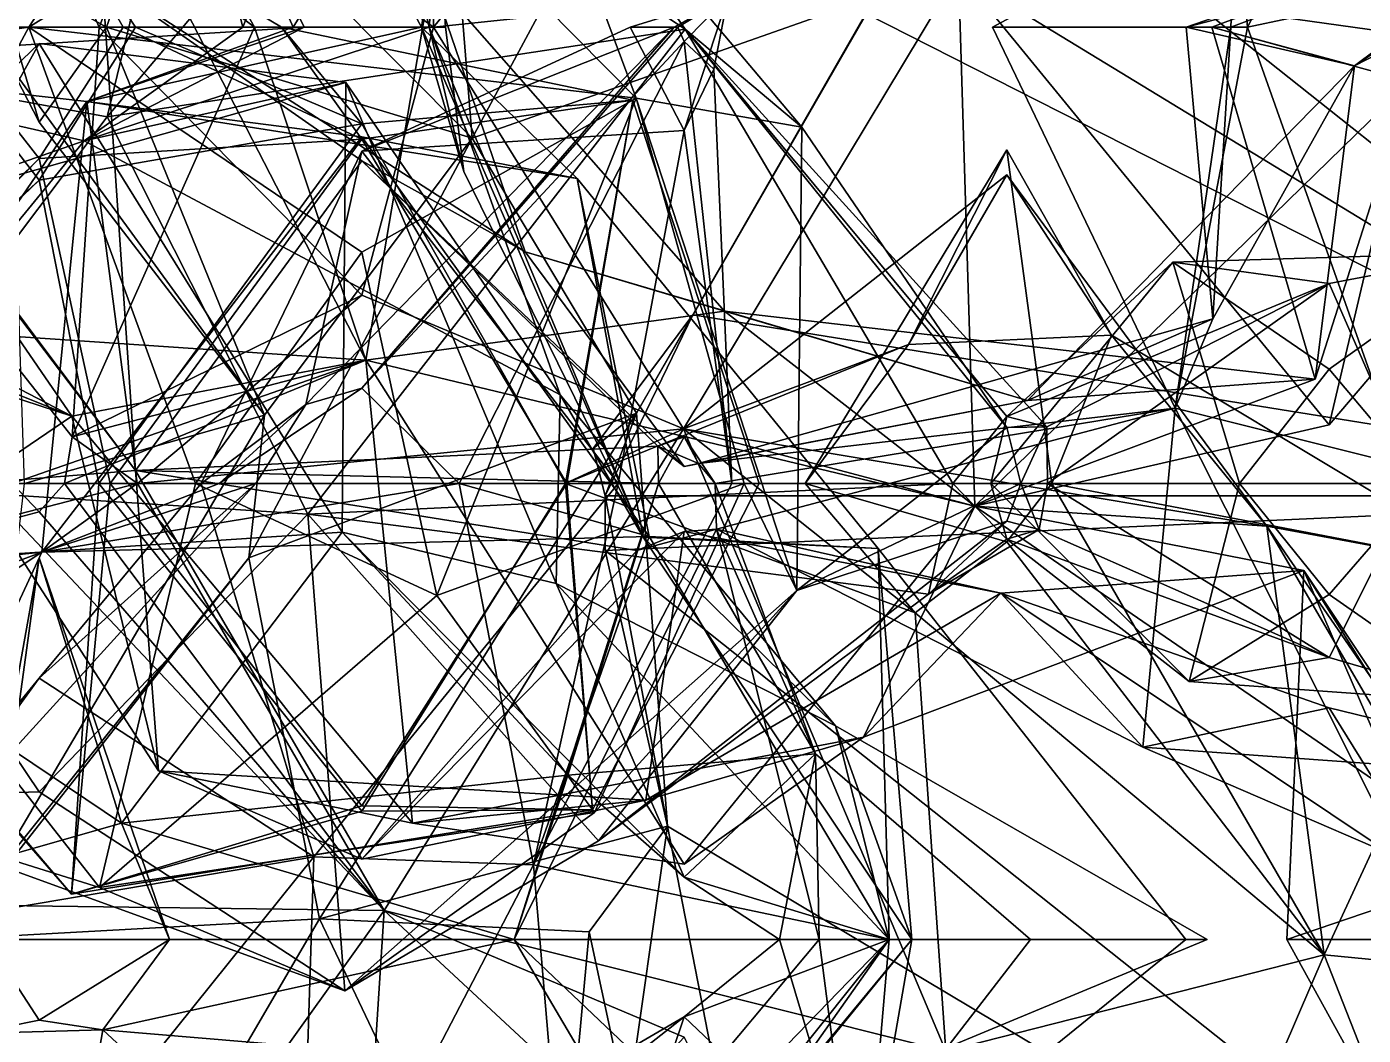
# Model space of a CAD drawing. Extents: x 290034 to 295698, y 4553723 to 4561693.
# Drawn here: x 293750.1 to 293802.3, y 4558653.7 to 4558693.1 of the extents above; entities that cross this region are included whole.
import ezdxf

# ---------------------------------------------------------------- set-up
doc = ezdxf.new("R2010")
doc.units = 0
doc.layers.add('Au_ppm_Pref_-_0_2', color=7, linetype='CONTINUOUS')

msp = doc.modelspace()

# ---------------------------------------------------------------- linework, layer by layer
at = {"layer": 'Au_ppm_Pref_-_0_2'}
for points in [[(293784.595, 4558702.901, 1936.936), (293820, 4558714.485, 1942.404), (293820, 4558674.8, 1933.784)], [(293825.879, 4558712.781, 1926.173), (293801.002, 4558712.118, 1925.551), (293812.931, 4558691.57, 1924.536)], [(293801.002, 4558712.118, 1925.551), (293786.512, 4558695.265, 1923.683), (293812.931, 4558691.57, 1924.536)], [(293766.002, 4558693.105, 1925.666), (293765.784, 4558710.169, 1930.281), (293755.823, 4558700.502, 1930.281)], [(293755.823, 4558700.502, 1930.281), (293765.784, 4558710.169, 1930.281), (293767.513, 4558688.769, 1935.628)], [(293766.002, 4558693.105, 1925.666), (293775.791, 4558705.191, 1926.252), (293765.784, 4558710.169, 1930.281)], [(293765.784, 4558710.169, 1930.281), (293775.791, 4558704.149, 1933.962), (293767.513, 4558688.769, 1935.628)], [(293750.024, 4558709.006, 1923.434), (293758.998, 4558693.105, 1922.364), (293739.247, 4558693.105, 1924.341)], [(293750.024, 4558709.006, 1923.434), (293755.195, 4558695.984, 1917.861), (293758.998, 4558693.105, 1922.364)], [(293766.002, 4558693.105, 1925.666), (293786.512, 4558695.265, 1923.683), (293775.791, 4558705.191, 1926.252)], [(293755.99, 4558703.289, 1876.827), (293763.192, 4558704.565, 1880.647), (293758.548, 4558693.105, 1879.016)], [(293765.83, 4558693.105, 1878.07), (293758.548, 4558693.105, 1879.016), (293763.192, 4558704.565, 1880.647)], [(293765.83, 4558693.105, 1878.07), (293763.192, 4558704.565, 1880.647), (293766.175, 4558697.323, 1876.827)], [(293767.513, 4558688.769, 1935.628), (293775.791, 4558704.149, 1933.962), (293783.311, 4558694.342, 1936.644)], [(293797.368, 4558698.227, 1894.645), (293797.79, 4558693.105, 1893.136), (293803.388, 4558704.109, 1889.846)], [(293803.388, 4558704.109, 1889.846), (293797.79, 4558693.105, 1893.136), (293810.605, 4558695.821, 1887.409)], [(293755.99, 4558703.289, 1876.827), (293758.548, 4558693.105, 1879.016), (293760.941, 4558693.105, 1876.827)], [(293755.99, 4558703.289, 1876.827), (293760.941, 4558693.105, 1876.827), (293760.516, 4558693.105, 1875.565)], [(293755.99, 4558703.289, 1876.827), (293760.516, 4558693.105, 1875.565), (293763.192, 4558697.41, 1875.392)], [(293756.418, 4558702.684, 1769.919), (293750.188, 4558693.104, 1775.689), (293741.166, 4558691.816, 1769.919)], [(293756.418, 4558702.684, 1769.919), (293741.166, 4558691.816, 1769.919), (293753.251, 4558689.602, 1764.833)], [(293763.192, 4558701.175, 1772.609), (293750.188, 4558693.104, 1775.689), (293756.418, 4558702.684, 1769.919)], [(293756.418, 4558702.684, 1769.919), (293753.251, 4558689.602, 1764.833), (293763.192, 4558701.408, 1767.151)], [(293784.163, 4558696.628, 1937.353), (293784.595, 4558702.901, 1936.936), (293820, 4558674.8, 1933.784)], [(293773.916, 4558690.332, 1774.632), (293763.192, 4558701.175, 1772.609), (293769.534, 4558702.074, 1769.919)], [(293769.534, 4558702.074, 1769.919), (293763.192, 4558701.408, 1767.151), (293775.822, 4558693.02, 1763.984)], [(293773.916, 4558690.332, 1774.632), (293769.534, 4558702.074, 1769.919), (293780.385, 4558689.193, 1769.919)], [(293780.385, 4558689.193, 1769.919), (293769.534, 4558702.074, 1769.919), (293775.822, 4558693.02, 1763.984)], [(293763.192, 4558701.408, 1767.151), (293753.251, 4558689.602, 1764.833), (293775.822, 4558693.02, 1763.984)], [(293773.916, 4558690.332, 1774.632), (293750.188, 4558693.104, 1775.689), (293763.192, 4558701.175, 1772.609)], [(293820.525, 4558701.114, 1906.523), (293813.998, 4558699.692, 1912.612), (293801.971, 4558691.592, 1906.165)], [(293811.416, 4558698.65, 1901.408), (293820.525, 4558701.114, 1906.523), (293801.971, 4558691.592, 1906.165)], [(293750.593, 4558698.34, 1928.536), (293752.937, 4558693.105, 1929.176), (293755.823, 4558700.502, 1930.281)], [(293755.823, 4558700.502, 1930.281), (293753.221, 4558693.105, 1931.519), (293750.593, 4558694.582, 1930.773)], [(293766.002, 4558693.105, 1925.666), (293755.823, 4558700.502, 1930.281), (293752.937, 4558693.105, 1929.176)], [(293755.823, 4558700.502, 1930.281), (293767.513, 4558688.769, 1935.628), (293753.221, 4558693.105, 1931.519)], [(293804.149, 4558690.977, 1917.622), (293796.399, 4558693.105, 1912.463), (293813.998, 4558699.692, 1912.612)], [(293813.998, 4558699.692, 1912.612), (293796.399, 4558693.105, 1912.463), (293801.971, 4558691.592, 1906.165)], [(293750.593, 4558698.34, 1928.536), (293739.089, 4558694.654, 1924.341), (293739.247, 4558693.105, 1924.341)], [(293750.593, 4558698.34, 1928.536), (293739.247, 4558693.105, 1924.341), (293752.937, 4558693.105, 1929.176)], [(293741.725, 4558693.105, 1811.494), (293750.676, 4558698.685, 1811.527), (293745.972, 4558693.105, 1813.672)], [(293750.676, 4558698.685, 1811.527), (293741.725, 4558693.105, 1811.494), (293746.57, 4558693.105, 1809.598)], [(293754.353, 4558693.105, 1813.267), (293745.972, 4558693.105, 1813.672), (293750.676, 4558698.685, 1811.527)], [(293753.871, 4558693.105, 1809.948), (293750.676, 4558698.685, 1811.527), (293746.57, 4558693.105, 1809.598)], [(293753.871, 4558693.105, 1809.948), (293760.058, 4558693.105, 1811.494), (293750.676, 4558698.685, 1811.527)], [(293760.058, 4558693.105, 1811.494), (293754.353, 4558693.105, 1813.267), (293750.676, 4558698.685, 1811.527)], [(293801.971, 4558691.592, 1906.165), (293795.402, 4558693.105, 1900.584), (293811.416, 4558698.65, 1901.408)], [(293795.402, 4558693.105, 1900.584), (293800.99, 4558694.565, 1895.131), (293811.416, 4558698.65, 1901.408)], [(293797.142, 4558693.105, 1896.458), (293787.832, 4558693.105, 1894.645), (293797.368, 4558698.227, 1894.645)], [(293797.368, 4558698.227, 1894.645), (293787.832, 4558693.105, 1894.645), (293797.79, 4558693.105, 1893.136)], [(293797.142, 4558693.105, 1896.458), (293797.368, 4558698.227, 1894.645), (293800.99, 4558694.565, 1895.131)], [(293765.529, 4558693.105, 1875.725), (293763.192, 4558697.41, 1875.392), (293760.516, 4558693.105, 1875.565)], [(293765.529, 4558693.105, 1875.725), (293766.175, 4558697.323, 1876.827), (293763.192, 4558697.41, 1875.392)], [(293765.529, 4558693.105, 1875.725), (293766.472, 4558693.105, 1876.827), (293766.175, 4558697.323, 1876.827)], [(293765.83, 4558693.105, 1878.07), (293766.175, 4558697.323, 1876.827), (293766.472, 4558693.105, 1876.827)], [(293782.892, 4558693.629, 1937.696), (293784.163, 4558696.628, 1937.353), (293820, 4558674.8, 1933.784)], [(293755.195, 4558695.984, 1917.861), (293765.905, 4558695.059, 1912.562), (293763.35, 4558680.1, 1916.723)], [(293755.195, 4558695.984, 1917.861), (293763.35, 4558680.1, 1916.723), (293758.998, 4558693.105, 1922.364)], [(293803.868, 4558675.997, 1889.099), (293810.605, 4558695.821, 1887.409), (293797.79, 4558693.105, 1893.136)], [(293743.354, 4558690.288, 1906.523), (293754.358, 4558675.794, 1900.807), (293739.593, 4558695.491, 1902.133)], [(293753.056, 4558694.981, 1905.859), (293739.593, 4558695.491, 1902.133), (293754.358, 4558675.794, 1900.807)], [(293786.512, 4558695.265, 1923.683), (293766.002, 4558693.105, 1925.666), (293775.76, 4558677.413, 1925.485)], [(293786.512, 4558695.265, 1923.683), (293775.76, 4558677.413, 1925.485), (293787.15, 4558674.392, 1918.493)], [(293787.15, 4558674.392, 1918.493), (293800.99, 4558677.576, 1923.578), (293786.512, 4558695.265, 1923.683)], [(293786.512, 4558695.265, 1923.683), (293800.99, 4558677.576, 1923.578), (293812.931, 4558691.57, 1924.536)], [(293749.21, 4558695.06, 1930.281), (293750.593, 4558694.582, 1930.773), (293749.495, 4558693.105, 1930.798)], [(293765.905, 4558695.059, 1912.562), (293753.056, 4558694.981, 1905.859), (293769.583, 4558684.325, 1906.523)], [(293769.583, 4558684.325, 1906.523), (293753.056, 4558694.981, 1905.859), (293763.192, 4558687.88, 1902.326)], [(293763.192, 4558687.88, 1902.326), (293753.056, 4558694.981, 1905.859), (293754.358, 4558675.794, 1900.807)], [(293763.35, 4558680.1, 1916.723), (293765.905, 4558695.059, 1912.562), (293777.369, 4558682.014, 1912.566)], [(293765.905, 4558695.059, 1912.562), (293769.583, 4558684.325, 1906.523), (293777.369, 4558682.014, 1912.566)], [(293753.221, 4558693.105, 1931.519), (293749.495, 4558693.105, 1930.798), (293750.593, 4558694.582, 1930.773)], [(293773.928, 4558678.025, 1938.011), (293767.513, 4558688.769, 1935.628), (293783.311, 4558694.342, 1936.644)], [(293775.791, 4558689.072, 1857.664), (293777.5, 4558694.285, 1858.912), (293773.68, 4558693.105, 1858.013)], [(293777.5, 4558694.285, 1858.912), (293775.401, 4558693.105, 1859.009), (293773.68, 4558693.105, 1858.013)], [(293773.928, 4558678.025, 1938.011), (293783.311, 4558694.342, 1936.644), (293782.892, 4558693.629, 1937.696)], [(293775.547, 4558693.105, 1859.124), (293775.401, 4558693.105, 1859.009), (293777.5, 4558694.285, 1858.912)], [(293775.547, 4558693.105, 1859.124), (293777.5, 4558694.285, 1858.912), (293775.791, 4558692.544, 1859.196)], [(293775.791, 4558689.072, 1857.664), (293776.95, 4558691.465, 1859.009), (293777.5, 4558694.285, 1858.912)], [(293775.791, 4558692.544, 1859.196), (293777.5, 4558694.285, 1858.912), (293776.95, 4558691.465, 1859.009)], [(293795.402, 4558693.105, 1900.584), (293797.142, 4558693.105, 1896.458), (293800.99, 4558694.565, 1895.131)], [(293776.123, 4558681.869, 1939.279), (293773.928, 4558678.025, 1938.011), (293782.892, 4558693.629, 1937.696)], [(293776.123, 4558681.869, 1939.279), (293782.892, 4558693.629, 1937.696), (293820, 4558674.8, 1933.784)], [(293737.994, 4558675.643, 1811.613), (293745.972, 4558693.105, 1813.672), (293750.593, 4558687.124, 1813.488)], [(293737.994, 4558675.576, 1811.398), (293750.593, 4558687.973, 1809.783), (293746.57, 4558693.105, 1809.598)], [(293752.345, 4558688.668, 1883.363), (293738.979, 4558691.711, 1876.827), (293760.941, 4558693.105, 1876.827)], [(293752.455, 4558690.205, 1870.976), (293760.941, 4558693.105, 1876.827), (293738.979, 4558691.711, 1876.827)], [(293739.247, 4558693.105, 1924.341), (293751.882, 4558677.11, 1924.341), (293752.937, 4558693.105, 1929.176)], [(293739.247, 4558693.105, 1924.341), (293758.998, 4558693.105, 1922.364), (293751.882, 4558677.11, 1924.341)], [(293756.705, 4558675.287, 1778.916), (293740.566, 4558675.287, 1775.293), (293750.188, 4558693.104, 1775.689)], [(293740.566, 4558675.287, 1775.293), (293741.166, 4558691.816, 1769.919), (293750.188, 4558693.104, 1775.689)], [(293754.353, 4558693.105, 1813.267), (293750.593, 4558687.124, 1813.488), (293745.972, 4558693.105, 1813.672)], [(293753.871, 4558693.105, 1809.948), (293746.57, 4558693.105, 1809.598), (293750.593, 4558687.973, 1809.783)], [(293749.485, 4558691.538, 1930.281), (293749.495, 4558693.105, 1930.798), (293750.593, 4558689.387, 1931.52)], [(293750.593, 4558689.387, 1931.52), (293749.495, 4558693.105, 1930.798), (293753.221, 4558693.105, 1931.519)], [(293763.192, 4558684.318, 1778.869), (293756.705, 4558675.287, 1778.916), (293750.188, 4558693.104, 1775.689)], [(293773.916, 4558690.332, 1774.632), (293763.192, 4558684.318, 1778.869), (293750.188, 4558693.104, 1775.689)], [(293750.593, 4558689.387, 1931.52), (293753.221, 4558693.105, 1931.519), (293759.391, 4558677.945, 1932.053)], [(293763.192, 4558689.328, 1816.174), (293750.593, 4558687.124, 1813.488), (293754.353, 4558693.105, 1813.267)], [(293763.192, 4558688.731, 1807.013), (293753.871, 4558693.105, 1809.948), (293750.593, 4558687.973, 1809.783)], [(293763.192, 4558682.64, 1927.829), (293752.937, 4558693.105, 1929.176), (293751.882, 4558677.11, 1924.341)], [(293763.35, 4558680.1, 1916.723), (293751.882, 4558677.11, 1924.341), (293758.998, 4558693.105, 1922.364)], [(293752.345, 4558688.668, 1883.363), (293760.941, 4558693.105, 1876.827), (293758.548, 4558693.105, 1879.016)], [(293752.345, 4558688.668, 1883.363), (293758.548, 4558693.105, 1879.016), (293765.83, 4558693.105, 1878.07)], [(293752.345, 4558688.668, 1883.363), (293765.83, 4558693.105, 1878.07), (293770.947, 4558678.743, 1882.766)], [(293765.529, 4558693.105, 1875.725), (293760.516, 4558693.105, 1875.565), (293752.455, 4558690.205, 1870.976)], [(293765.529, 4558693.105, 1875.725), (293752.455, 4558690.205, 1870.976), (293771.608, 4558687.188, 1870.887)], [(293752.455, 4558690.205, 1870.976), (293760.516, 4558693.105, 1875.565), (293760.941, 4558693.105, 1876.827)], [(293763.192, 4558682.64, 1927.829), (293766.002, 4558693.105, 1925.666), (293752.937, 4558693.105, 1929.176)], [(293759.391, 4558677.945, 1932.053), (293753.221, 4558693.105, 1931.519), (293767.513, 4558688.769, 1935.628)], [(293763.192, 4558688.731, 1807.013), (293760.058, 4558693.105, 1811.494), (293753.871, 4558693.105, 1809.948)], [(293763.192, 4558689.328, 1816.174), (293754.353, 4558693.105, 1813.267), (293760.058, 4558693.105, 1811.494)], [(293763.192, 4558689.328, 1816.174), (293760.058, 4558693.105, 1811.494), (293773.778, 4558690.257, 1811.494)], [(293763.192, 4558688.731, 1807.013), (293773.778, 4558690.257, 1811.494), (293760.058, 4558693.105, 1811.494)], [(293763.192, 4558678.998, 1860.246), (293761.013, 4558678.369, 1859.009), (293775.401, 4558693.105, 1859.009)], [(293775.401, 4558693.105, 1859.009), (293761.013, 4558678.369, 1859.009), (293763.192, 4558688.258, 1854.685)], [(293775.791, 4558689.072, 1857.664), (293773.68, 4558693.105, 1858.013), (293763.192, 4558688.258, 1854.685)], [(293766.002, 4558693.105, 1925.666), (293763.192, 4558682.64, 1927.829), (293775.76, 4558677.413, 1925.485)], [(293763.192, 4558678.998, 1860.246), (293775.547, 4558693.105, 1859.124), (293775.791, 4558692.544, 1859.196)], [(293763.192, 4558678.998, 1860.246), (293775.401, 4558693.105, 1859.009), (293775.547, 4558693.105, 1859.124)], [(293775.401, 4558693.105, 1859.009), (293763.192, 4558688.258, 1854.685), (293773.68, 4558693.105, 1858.013)], [(293765.529, 4558693.105, 1875.725), (293771.608, 4558687.188, 1870.887), (293774.182, 4558673.184, 1877.306)], [(293765.529, 4558693.105, 1875.725), (293774.182, 4558673.184, 1877.306), (293767.176, 4558687.471, 1876.827)], [(293765.529, 4558693.105, 1875.725), (293767.176, 4558687.471, 1876.827), (293766.472, 4558693.105, 1876.827)], [(293774.182, 4558673.184, 1877.306), (293770.947, 4558678.743, 1882.766), (293765.83, 4558693.105, 1878.07)], [(293774.182, 4558673.184, 1877.306), (293765.83, 4558693.105, 1878.07), (293767.176, 4558687.471, 1876.827)], [(293767.176, 4558687.471, 1876.827), (293765.83, 4558693.105, 1878.07), (293766.472, 4558693.105, 1876.827)], [(293797.142, 4558693.105, 1896.458), (293794.964, 4558678.229, 1895.502), (293787.832, 4558693.105, 1894.645)], [(293787.832, 4558693.105, 1894.645), (293794.964, 4558678.229, 1895.502), (293797.79, 4558693.105, 1893.136)], [(293803.868, 4558675.997, 1889.099), (293797.79, 4558693.105, 1893.136), (293794.964, 4558678.229, 1895.502)], [(293797.142, 4558693.105, 1896.458), (293796.443, 4558681.716, 1900.584), (293794.964, 4558678.229, 1895.502)], [(293801.971, 4558691.592, 1906.165), (293796.443, 4558681.716, 1900.584), (293795.402, 4558693.105, 1900.584)], [(293796.443, 4558681.716, 1900.584), (293797.142, 4558693.105, 1896.458), (293795.402, 4558693.105, 1900.584)], [(293804.149, 4558690.977, 1917.622), (293800.444, 4558679.354, 1912.011), (293796.399, 4558693.105, 1912.463)], [(293801.971, 4558691.592, 1906.165), (293796.399, 4558693.105, 1912.463), (293800.444, 4558679.354, 1912.011)], [(293775.822, 4558693.02, 1763.984), (293753.251, 4558689.602, 1764.833), (293761.086, 4558674.083, 1762.69)], [(293761.086, 4558674.083, 1762.69), (293786.286, 4558675.287, 1762.987), (293775.822, 4558693.02, 1763.984)], [(293763.192, 4558678.998, 1860.246), (293775.791, 4558692.544, 1859.196), (293766.994, 4558675.287, 1860.801)], [(293775.791, 4558692.544, 1859.196), (293777.656, 4558675.287, 1859.009), (293766.994, 4558675.287, 1860.801)], [(293775.791, 4558692.544, 1859.196), (293776.95, 4558691.465, 1859.009), (293777.656, 4558675.287, 1859.009)], [(293788.39, 4558677.469, 1764.707), (293780.385, 4558689.193, 1769.919), (293775.822, 4558693.02, 1763.984)], [(293788.39, 4558677.469, 1764.707), (293775.822, 4558693.02, 1763.984), (293789.954, 4558677.498, 1763.979)], [(293775.822, 4558693.02, 1763.984), (293786.286, 4558675.287, 1762.987), (293788.39, 4558677.892, 1763.111)], [(293789.954, 4558677.498, 1763.979), (293775.822, 4558693.02, 1763.984), (293788.39, 4558677.892, 1763.111)], [(293762.423, 4558673.379, 1893.646), (293739.185, 4558671.849, 1892.937), (293750.593, 4558692.458, 1894.429)], [(293743.351, 4558685.529, 1888.705), (293750.593, 4558692.458, 1894.429), (293739.185, 4558671.849, 1892.937)], [(293743.351, 4558685.529, 1888.705), (293762.573, 4558690.942, 1888.276), (293750.593, 4558692.458, 1894.429)], [(293762.423, 4558673.379, 1893.646), (293750.593, 4558692.458, 1894.429), (293762.573, 4558690.942, 1888.276)], [(293738.979, 4558691.711, 1876.827), (293752.345, 4558688.668, 1883.363), (293740.986, 4558674.802, 1883.041)], [(293738.979, 4558691.711, 1876.827), (293739.638, 4558671.462, 1871.866), (293752.455, 4558690.205, 1870.976)], [(293741.166, 4558691.816, 1769.919), (293742.484, 4558675.287, 1766.096), (293753.251, 4558689.602, 1764.833)], [(293749.485, 4558691.538, 1930.281), (293750.593, 4558689.387, 1931.52), (293759.391, 4558677.945, 1932.053)], [(293759.391, 4558677.945, 1932.053), (293750.015, 4558675.287, 1924.614), (293749.485, 4558691.538, 1930.281)], [(293775.791, 4558689.072, 1857.664), (293777.656, 4558675.287, 1859.009), (293776.95, 4558691.465, 1859.009)], [(293801.971, 4558691.592, 1906.165), (293800.444, 4558679.354, 1912.011), (293789.208, 4558678.524, 1906.509)], [(293796.443, 4558681.716, 1900.584), (293801.971, 4558691.592, 1906.165), (293789.208, 4558678.524, 1906.509)], [(293800.99, 4558677.576, 1923.578), (293804.149, 4558690.977, 1917.622), (293812.931, 4558691.57, 1924.536)], [(293762.573, 4558690.942, 1888.276), (293743.351, 4558685.529, 1888.705), (293752.345, 4558688.668, 1883.363)], [(293752.345, 4558688.668, 1883.363), (293770.947, 4558678.743, 1882.766), (293762.573, 4558690.942, 1888.276)], [(293762.423, 4558673.379, 1893.646), (293762.573, 4558690.942, 1888.276), (293770.794, 4558671.37, 1887.486)], [(293770.794, 4558671.37, 1887.486), (293762.573, 4558690.942, 1888.276), (293770.947, 4558678.743, 1882.766)], [(293804.149, 4558690.977, 1917.622), (293800.99, 4558677.576, 1923.578), (293787.15, 4558674.392, 1918.493)], [(293787.15, 4558674.392, 1918.493), (293800.444, 4558679.354, 1912.011), (293804.149, 4558690.977, 1917.622)], [(293743.354, 4558690.288, 1906.523), (293737.994, 4558683.463, 1909.249), (293751.872, 4558677.916, 1912.201)], [(293752.455, 4558690.205, 1870.976), (293739.638, 4558671.462, 1871.866), (293754.415, 4558675.287, 1870.887)], [(293751.872, 4558677.916, 1912.201), (293747.992, 4558675.287, 1906.523), (293743.354, 4558690.288, 1906.523)], [(293754.358, 4558675.794, 1900.807), (293743.354, 4558690.288, 1906.523), (293747.992, 4558675.287, 1906.523)], [(293750.698, 4558672.603, 1864.511), (293763.192, 4558688.82, 1866.376), (293752.455, 4558690.205, 1870.976)], [(293750.698, 4558672.603, 1864.511), (293752.455, 4558690.205, 1870.976), (293754.415, 4558675.287, 1870.887)], [(293771.608, 4558687.188, 1870.887), (293752.455, 4558690.205, 1870.976), (293763.192, 4558688.82, 1866.376)], [(293766.121, 4558670.902, 1778.701), (293763.192, 4558684.318, 1778.869), (293773.916, 4558690.332, 1774.632)], [(293771.199, 4558675.287, 1807.72), (293773.778, 4558690.257, 1811.494), (293763.192, 4558688.731, 1807.013)], [(293773.778, 4558690.257, 1811.494), (293771.153, 4558675.287, 1815.247), (293763.192, 4558689.328, 1816.174)], [(293766.121, 4558670.902, 1778.701), (293773.916, 4558690.332, 1774.632), (293778.139, 4558675.287, 1775.858)], [(293773.778, 4558690.257, 1811.494), (293778.721, 4558675.287, 1811.494), (293771.153, 4558675.287, 1815.247)], [(293771.199, 4558675.287, 1807.72), (293778.721, 4558675.287, 1811.494), (293773.778, 4558690.257, 1811.494)], [(293780.186, 4558671.102, 1771.159), (293778.139, 4558675.287, 1775.858), (293773.916, 4558690.332, 1774.632)], [(293780.186, 4558671.102, 1771.159), (293773.916, 4558690.332, 1774.632), (293780.385, 4558689.193, 1769.919)], [(293753.251, 4558689.602, 1764.833), (293742.484, 4558675.287, 1766.096), (293761.086, 4558674.083, 1762.69)], [(293740.407, 4558681.645, 1917.42), (293751.872, 4558677.916, 1912.201), (293730.415, 4558689.04, 1912.463)], [(293730.415, 4558689.04, 1912.463), (293751.872, 4558677.916, 1912.201), (293737.994, 4558683.463, 1909.249)], [(293763.192, 4558689.328, 1816.174), (293752.92, 4558675.287, 1816.336), (293750.593, 4558687.124, 1813.488)], [(293771.153, 4558675.287, 1815.247), (293752.92, 4558675.287, 1816.336), (293763.192, 4558689.328, 1816.174)], [(293775.791, 4558689.072, 1857.664), (293763.192, 4558688.258, 1854.685), (293773.215, 4558675.287, 1854.284)], [(293775.791, 4558689.072, 1857.664), (293773.215, 4558675.287, 1854.284), (293777.656, 4558675.287, 1859.009)], [(293780.186, 4558671.102, 1771.159), (293780.385, 4558689.193, 1769.919), (293788.39, 4558677.469, 1764.707)], [(293743.351, 4558685.529, 1888.705), (293740.986, 4558674.802, 1883.041), (293752.345, 4558688.668, 1883.363)], [(293763.192, 4558688.731, 1807.013), (293750.593, 4558687.973, 1809.783), (293753.371, 4558675.287, 1806.865)], [(293750.698, 4558672.603, 1864.511), (293774.417, 4558673.216, 1865.63), (293763.192, 4558688.82, 1866.376)], [(293771.199, 4558675.287, 1807.72), (293763.192, 4558688.731, 1807.013), (293753.371, 4558675.287, 1806.865)], [(293758.781, 4558672.375, 1936.22), (293767.513, 4558688.769, 1935.628), (293773.928, 4558678.025, 1938.011)], [(293758.781, 4558672.375, 1936.22), (293759.391, 4558677.945, 1932.053), (293767.513, 4558688.769, 1935.628)], [(293771.608, 4558687.188, 1870.887), (293763.192, 4558688.82, 1866.376), (293774.417, 4558673.216, 1865.63)], [(293737.994, 4558675.576, 1811.398), (293738.17, 4558675.287, 1811.411), (293750.593, 4558687.973, 1809.783)], [(293753.371, 4558675.287, 1806.865), (293750.593, 4558687.973, 1809.783), (293738.17, 4558675.287, 1811.411)], [(293774.761, 4558676.743, 1900.584), (293763.192, 4558687.88, 1902.326), (293754.358, 4558675.794, 1900.807)], [(293773.215, 4558675.287, 1854.284), (293763.192, 4558688.258, 1854.685), (293756.917, 4558675.287, 1856.051)], [(293761.013, 4558678.369, 1859.009), (293756.917, 4558675.287, 1856.051), (293763.192, 4558688.258, 1854.685)], [(293775.791, 4558675.939, 1900.801), (293769.583, 4558684.325, 1906.523), (293763.192, 4558687.88, 1902.326)], [(293775.791, 4558675.939, 1900.801), (293763.192, 4558687.88, 1902.326), (293774.761, 4558676.743, 1900.584)], [(293784.552, 4558680.715, 1930.281), (293780.513, 4558675.287, 1933.994), (293788.39, 4558688.308, 1934.621)], [(293790.154, 4558675.287, 1931.112), (293788.39, 4558688.308, 1934.621), (293780.513, 4558675.287, 1933.994)], [(293784.552, 4558680.715, 1930.281), (293788.39, 4558688.308, 1934.621), (293792.483, 4558681.074, 1930.281)], [(293792.483, 4558681.074, 1930.281), (293788.39, 4558688.308, 1934.621), (293790.154, 4558675.287, 1931.112)], [(293784.552, 4558680.715, 1930.281), (293788.39, 4558687.333, 1926.265), (293775.76, 4558677.413, 1925.485)], [(293788.39, 4558687.333, 1926.265), (293798.552, 4558673.621, 1924.741), (293775.76, 4558677.413, 1925.485)], [(293792.483, 4558681.074, 1930.281), (293788.39, 4558687.333, 1926.265), (293784.552, 4558680.715, 1930.281)], [(293792.483, 4558681.074, 1930.281), (293798.552, 4558673.621, 1924.741), (293788.39, 4558687.333, 1926.265)], [(293737.994, 4558675.643, 1811.613), (293750.593, 4558687.124, 1813.488), (293738.214, 4558675.287, 1811.598)], [(293752.92, 4558675.287, 1816.336), (293738.214, 4558675.287, 1811.598), (293750.593, 4558687.124, 1813.488)], [(293771.608, 4558687.188, 1870.887), (293783.371, 4558672.744, 1870.887), (293774.182, 4558673.184, 1877.306)], [(293771.608, 4558687.188, 1870.887), (293774.417, 4558673.216, 1865.63), (293783.371, 4558672.744, 1870.887)], [(293766.121, 4558670.902, 1778.701), (293756.705, 4558675.287, 1778.916), (293763.192, 4558684.318, 1778.869)], [(293777.369, 4558682.014, 1912.566), (293769.583, 4558684.325, 1906.523), (293789.208, 4558678.524, 1906.509)], [(293769.583, 4558684.325, 1906.523), (293775.791, 4558675.939, 1900.801), (293789.208, 4558678.524, 1906.509)], [(293794.879, 4558683.928, 1758.04), (293807.364, 4558684.301, 1758.04), (293800.99, 4558683.09, 1760.641)], [(293807.364, 4558684.301, 1758.04), (293794.879, 4558683.928, 1758.04), (293800.99, 4558679.748, 1756.553)], [(293804.398, 4558675.287, 1759.647), (293800.99, 4558683.09, 1760.641), (293807.364, 4558684.301, 1758.04)], [(293807.364, 4558684.301, 1758.04), (293800.99, 4558679.748, 1756.553), (293804.747, 4558675.287, 1756.269)], [(293788.39, 4558677.892, 1763.111), (293787.774, 4558675.287, 1758.04), (293794.879, 4558683.928, 1758.04)], [(293794.879, 4558683.928, 1758.04), (293787.774, 4558675.287, 1758.04), (293797.489, 4558675.287, 1756.39)], [(293788.39, 4558677.892, 1763.111), (293794.879, 4558683.928, 1758.04), (293800.99, 4558683.09, 1760.641)], [(293794.879, 4558683.928, 1758.04), (293797.489, 4558675.287, 1756.39), (293800.99, 4558679.748, 1756.553)], [(293763.192, 4558682.64, 1927.829), (293751.882, 4558677.11, 1924.341), (293754.428, 4558675.287, 1924.341)], [(293763.192, 4558682.64, 1927.829), (293754.428, 4558675.287, 1924.341), (293775.76, 4558677.413, 1925.485)], [(293788.39, 4558677.892, 1763.111), (293800.99, 4558683.09, 1760.641), (293789.954, 4558677.498, 1763.979)], [(293789.982, 4558675.287, 1763.979), (293789.954, 4558677.498, 1763.979), (293800.99, 4558683.09, 1760.641)], [(293789.982, 4558675.287, 1763.979), (293800.99, 4558683.09, 1760.641), (293804.398, 4558675.287, 1759.647)], [(293763.35, 4558680.1, 1916.723), (293740.407, 4558681.645, 1917.42), (293749.536, 4558675.287, 1923.843)], [(293740.407, 4558681.645, 1917.42), (293763.35, 4558680.1, 1916.723), (293751.872, 4558677.916, 1912.201)], [(293763.35, 4558680.1, 1916.723), (293777.369, 4558682.014, 1912.566), (293787.15, 4558674.392, 1918.493)], [(293772.709, 4558674.8, 1940.143), (293772.232, 4558676.645, 1940.101), (293776.123, 4558681.869, 1939.279)], [(293773.928, 4558678.025, 1938.011), (293776.123, 4558681.869, 1939.279), (293772.232, 4558676.645, 1940.101)], [(293772.709, 4558674.8, 1940.143), (293776.123, 4558681.869, 1939.279), (293820, 4558674.8, 1933.784)], [(293796.443, 4558681.716, 1900.584), (293789.208, 4558678.524, 1906.509), (293776.344, 4558676.068, 1900.584)], [(293794.964, 4558678.229, 1895.502), (293796.443, 4558681.716, 1900.584), (293776.344, 4558676.068, 1900.584)], [(293787.15, 4558674.392, 1918.493), (293777.369, 4558682.014, 1912.566), (293800.444, 4558679.354, 1912.011)], [(293777.369, 4558682.014, 1912.566), (293789.208, 4558678.524, 1906.509), (293800.444, 4558679.354, 1912.011)], [(293792.483, 4558681.074, 1930.281), (293790.154, 4558675.287, 1931.112), (293807.75, 4558671.908, 1930.281)], [(293807.75, 4558671.908, 1930.281), (293798.552, 4558673.621, 1924.741), (293792.483, 4558681.074, 1930.281)], [(293771.136, 4558675.287, 1930.281), (293780.513, 4558675.287, 1933.994), (293784.552, 4558680.715, 1930.281)], [(293771.136, 4558675.287, 1930.281), (293784.552, 4558680.715, 1930.281), (293775.76, 4558677.413, 1925.485)], [(293763.35, 4558680.1, 1916.723), (293749.536, 4558675.287, 1923.843), (293751.583, 4558675.287, 1923.874)], [(293763.35, 4558680.1, 1916.723), (293751.583, 4558675.287, 1923.874), (293751.882, 4558677.11, 1924.341)], [(293751.872, 4558677.916, 1912.201), (293763.35, 4558680.1, 1916.723), (293765.177, 4558662.02, 1911.882)], [(293763.35, 4558680.1, 1916.723), (293775.791, 4558660.414, 1917.42), (293765.177, 4558662.02, 1911.882)], [(293763.35, 4558680.1, 1916.723), (293787.15, 4558674.392, 1918.493), (293775.791, 4558660.414, 1917.42)], [(293800.99, 4558679.748, 1756.553), (293797.489, 4558675.287, 1756.39), (293804.747, 4558675.287, 1756.269)], [(293757.629, 4558675.287, 1861.631), (293763.192, 4558678.998, 1860.246), (293766.994, 4558675.287, 1860.801)], [(293757.629, 4558675.287, 1861.631), (293761.013, 4558678.369, 1859.009), (293763.192, 4558678.998, 1860.246)], [(293770.947, 4558678.743, 1882.766), (293781.698, 4558665.822, 1882.766), (293770.794, 4558671.37, 1887.486)], [(293774.182, 4558673.184, 1877.306), (293781.698, 4558665.822, 1882.766), (293770.947, 4558678.743, 1882.766)], [(293775.791, 4558675.939, 1900.801), (293776.344, 4558676.068, 1900.584), (293789.208, 4558678.524, 1906.509)], [(293751.872, 4558677.916, 1912.201), (293755.254, 4558664.061, 1906.523), (293747.992, 4558675.287, 1906.523)], [(293748.102, 4558658.818, 1930.662), (293750.015, 4558675.287, 1924.614), (293759.391, 4558677.945, 1932.053)], [(293758.781, 4558672.375, 1936.22), (293748.102, 4558658.818, 1930.662), (293759.391, 4558677.945, 1932.053)], [(293751.872, 4558677.916, 1912.201), (293765.177, 4558662.02, 1911.882), (293755.254, 4558664.061, 1906.523)], [(293761.013, 4558678.369, 1859.009), (293759.058, 4558675.287, 1859.009), (293756.917, 4558675.287, 1856.051)], [(293757.629, 4558675.287, 1861.631), (293759.058, 4558675.287, 1859.009), (293761.013, 4558678.369, 1859.009)], [(293773.928, 4558678.025, 1938.011), (293761.54, 4558658.287, 1938.509), (293758.781, 4558672.375, 1936.22)], [(293761.54, 4558658.287, 1938.509), (293773.928, 4558678.025, 1938.011), (293775.141, 4558661.901, 1941.34)], [(293773.928, 4558678.025, 1938.011), (293772.232, 4558676.645, 1940.101), (293772.709, 4558674.8, 1940.143)], [(293773.928, 4558678.025, 1938.011), (293772.709, 4558674.8, 1940.143), (293775.141, 4558661.901, 1941.34)], [(293794.964, 4558678.229, 1895.502), (293776.344, 4558676.068, 1900.584), (293777.002, 4558675.287, 1900.013)], [(293794.964, 4558678.229, 1895.502), (293777.002, 4558675.287, 1900.013), (293777.053, 4558673.502, 1900.584)], [(293794.964, 4558678.229, 1895.502), (293777.053, 4558673.502, 1900.584), (293793.707, 4558664.988, 1900.584)], [(293788.39, 4558677.892, 1763.111), (293786.286, 4558675.287, 1762.987), (293787.774, 4558675.287, 1758.04)], [(293793.707, 4558664.988, 1900.584), (293803.835, 4558660.61, 1894.35), (293794.964, 4558678.229, 1895.502)], [(293803.868, 4558675.997, 1889.099), (293794.964, 4558678.229, 1895.502), (293803.835, 4558660.61, 1894.35)], [(293775.76, 4558677.413, 1925.485), (293754.428, 4558675.287, 1924.341), (293764.072, 4558658.612, 1923.719)], [(293775.76, 4558677.413, 1925.485), (293764.072, 4558658.612, 1923.719), (293786.007, 4558653.112, 1926.917)], [(293784.812, 4558670.226, 1930.281), (293771.136, 4558675.287, 1930.281), (293775.76, 4558677.413, 1925.485)], [(293784.812, 4558670.226, 1930.281), (293775.76, 4558677.413, 1925.485), (293786.007, 4558653.112, 1926.917)], [(293798.552, 4558673.621, 1924.741), (293787.15, 4558674.392, 1918.493), (293775.76, 4558677.413, 1925.485)], [(293780.186, 4558671.102, 1771.159), (293788.39, 4558677.469, 1764.707), (293788.947, 4558675.287, 1764.242)], [(293788.39, 4558677.469, 1764.707), (293789.954, 4558677.498, 1763.979), (293788.947, 4558675.287, 1764.242)], [(293789.982, 4558675.287, 1763.979), (293788.947, 4558675.287, 1764.242), (293789.954, 4558677.498, 1763.979)], [(293751.882, 4558677.11, 1924.341), (293751.583, 4558675.287, 1923.874), (293754.428, 4558675.287, 1924.341)], [(293774.781, 4558675.287, 1900.108), (293775.791, 4558677.11, 1899.976), (293774.761, 4558676.743, 1900.584)], [(293774.761, 4558676.743, 1900.584), (293775.791, 4558677.11, 1899.976), (293776.344, 4558676.068, 1900.584)], [(293774.781, 4558675.287, 1900.108), (293777.002, 4558675.287, 1900.013), (293775.791, 4558677.11, 1899.976)], [(293776.344, 4558676.068, 1900.584), (293775.791, 4558677.11, 1899.976), (293777.002, 4558675.287, 1900.013)], [(293774.781, 4558675.287, 1900.108), (293774.761, 4558676.743, 1900.584), (293754.358, 4558675.794, 1900.807)], [(293775.791, 4558675.939, 1900.801), (293774.761, 4558676.743, 1900.584), (293776.344, 4558676.068, 1900.584)], [(293747.992, 4558675.287, 1906.523), (293755.254, 4558664.061, 1906.523), (293754.358, 4558675.794, 1900.807)], [(293774.781, 4558675.287, 1900.108), (293754.358, 4558675.794, 1900.807), (293773.937, 4558672.665, 1900.584)], [(293755.254, 4558664.061, 1906.523), (293763.192, 4558660.61, 1901.631), (293754.358, 4558675.794, 1900.807)], [(293754.358, 4558675.794, 1900.807), (293763.192, 4558660.61, 1901.631), (293773.937, 4558672.665, 1900.584)], [(293751.852, 4558659.249, 1811.494), (293753.371, 4558675.287, 1806.865), (293738.17, 4558675.287, 1811.411)], [(293751.852, 4558659.249, 1811.494), (293738.17, 4558675.287, 1811.411), (293738.434, 4558674.663, 1811.494)], [(293751.852, 4558659.249, 1811.494), (293738.434, 4558674.663, 1811.494), (293738.214, 4558675.287, 1811.598)], [(293751.852, 4558659.249, 1811.494), (293738.214, 4558675.287, 1811.598), (293752.92, 4558675.287, 1816.336)], [(293750.698, 4558672.603, 1864.511), (293754.415, 4558675.287, 1870.887), (293739.638, 4558671.462, 1871.866)], [(293752.953, 4558659.5, 1774.566), (293740.566, 4558675.287, 1775.293), (293756.705, 4558675.287, 1778.916)], [(293740.566, 4558675.287, 1775.293), (293752.953, 4558659.5, 1774.566), (293741.879, 4558662.964, 1769.919)], [(293741.879, 4558662.964, 1769.919), (293750.593, 4558663.244, 1765.904), (293742.484, 4558675.287, 1766.096)], [(293742.484, 4558675.287, 1766.096), (293750.593, 4558663.244, 1765.904), (293761.086, 4558674.083, 1762.69)], [(293750.698, 4558672.603, 1864.511), (293744.521, 4558659.336, 1859.009), (293759.058, 4558675.287, 1859.009)], [(293759.058, 4558675.287, 1859.009), (293744.521, 4558659.336, 1859.009), (293750.593, 4558667.673, 1855.607)], [(293749.536, 4558675.287, 1923.843), (293749.621, 4558673.912, 1924.341), (293750.593, 4558674.173, 1923.97)], [(293749.536, 4558675.287, 1923.843), (293750.593, 4558674.173, 1923.97), (293751.583, 4558675.287, 1923.874)], [(293751.583, 4558675.287, 1923.874), (293750.593, 4558674.173, 1923.97), (293764.072, 4558658.612, 1923.719)], [(293759.058, 4558675.287, 1859.009), (293750.593, 4558667.673, 1855.607), (293756.917, 4558675.287, 1856.051)], [(293761.322, 4558660.704, 1855.029), (293756.917, 4558675.287, 1856.051), (293750.593, 4558667.673, 1855.607)], [(293750.698, 4558672.603, 1864.511), (293757.629, 4558675.287, 1861.631), (293766.994, 4558675.287, 1860.801)], [(293750.698, 4558672.603, 1864.511), (293766.994, 4558675.287, 1860.801), (293774.417, 4558673.216, 1865.63)], [(293750.698, 4558672.603, 1864.511), (293759.058, 4558675.287, 1859.009), (293757.629, 4558675.287, 1861.631)], [(293754.428, 4558675.287, 1924.341), (293751.583, 4558675.287, 1923.874), (293764.072, 4558658.612, 1923.719)], [(293751.852, 4558659.249, 1811.494), (293752.92, 4558675.287, 1816.336), (293763.192, 4558662.482, 1815.762)], [(293751.852, 4558659.249, 1811.494), (293763.192, 4558662.7, 1807.299), (293753.371, 4558675.287, 1806.865)], [(293763.192, 4558662.482, 1815.762), (293752.92, 4558675.287, 1816.336), (293771.153, 4558675.287, 1815.247)], [(293752.953, 4558659.5, 1774.566), (293756.705, 4558675.287, 1778.916), (293766.121, 4558670.902, 1778.701)], [(293771.199, 4558675.287, 1807.72), (293753.371, 4558675.287, 1806.865), (293763.192, 4558662.7, 1807.299)], [(293773.215, 4558675.287, 1854.284), (293756.917, 4558675.287, 1856.051), (293761.322, 4558660.704, 1855.029)], [(293785.33, 4558670.959, 1763.979), (293786.286, 4558675.287, 1762.987), (293761.086, 4558674.083, 1762.69)], [(293773.215, 4558675.287, 1854.284), (293761.322, 4558660.704, 1855.029), (293769.907, 4558660.386, 1859.16)], [(293771.199, 4558675.287, 1807.72), (293763.192, 4558662.7, 1807.299), (293772.202, 4558662.544, 1811.494)], [(293772.202, 4558662.544, 1811.494), (293763.192, 4558662.482, 1815.762), (293771.153, 4558675.287, 1815.247)], [(293766.121, 4558670.902, 1778.701), (293778.139, 4558675.287, 1775.858), (293772.28, 4558662.435, 1775.858)], [(293774.417, 4558673.216, 1865.63), (293766.994, 4558675.287, 1860.801), (293769.907, 4558660.386, 1859.16)], [(293766.994, 4558675.287, 1860.801), (293777.656, 4558675.287, 1859.009), (293769.907, 4558660.386, 1859.16)], [(293774.781, 4558675.287, 1900.108), (293773.937, 4558672.665, 1900.584), (293769.148, 4558657.469, 1897.776)], [(293774.781, 4558675.287, 1900.108), (293769.148, 4558657.469, 1897.776), (293771.251, 4558663.89, 1894.645)], [(293773.215, 4558675.287, 1854.284), (293769.907, 4558660.386, 1859.16), (293777.656, 4558675.287, 1859.009)], [(293784.812, 4558670.226, 1930.281), (293780.513, 4558675.287, 1933.994), (293771.136, 4558675.287, 1930.281)], [(293778.721, 4558675.287, 1811.494), (293772.202, 4558662.544, 1811.494), (293771.153, 4558675.287, 1815.247)], [(293771.199, 4558675.287, 1807.72), (293772.202, 4558662.544, 1811.494), (293778.721, 4558675.287, 1811.494)], [(293774.781, 4558675.287, 1900.108), (293771.251, 4558663.89, 1894.645), (293780.922, 4558664.725, 1894.645)], [(293772.28, 4558662.435, 1775.858), (293778.139, 4558675.287, 1775.858), (293780.186, 4558671.102, 1771.159)], [(293774.781, 4558675.287, 1900.108), (293780.922, 4558664.725, 1894.645), (293777.002, 4558675.287, 1900.013)], [(293777.053, 4558673.502, 1900.584), (293777.002, 4558675.287, 1900.013), (293780.922, 4558664.725, 1894.645)], [(293788.39, 4558673.81, 1764.472), (293780.186, 4558671.102, 1771.159), (293788.947, 4558675.287, 1764.242)], [(293784.812, 4558670.226, 1930.281), (293788.39, 4558673.006, 1931.041), (293780.513, 4558675.287, 1933.994)], [(293788.39, 4558673.006, 1931.041), (293790.154, 4558675.287, 1931.112), (293780.513, 4558675.287, 1933.994)], [(293785.33, 4558670.959, 1763.979), (293788.39, 4558673.102, 1763.251), (293786.286, 4558675.287, 1762.987)], [(293788.39, 4558673.102, 1763.251), (293787.774, 4558675.287, 1758.04), (293786.286, 4558675.287, 1762.987)], [(293788.39, 4558673.102, 1763.251), (293795.515, 4558667.544, 1758.04), (293787.774, 4558675.287, 1758.04)], [(293787.774, 4558675.287, 1758.04), (293795.515, 4558667.544, 1758.04), (293797.489, 4558675.287, 1756.39)], [(293790.154, 4558675.287, 1931.112), (293788.39, 4558673.006, 1931.041), (293800.797, 4558656.88, 1930.126)], [(293788.39, 4558673.81, 1764.472), (293788.947, 4558675.287, 1764.242), (293789.662, 4558673.489, 1763.979)], [(293789.982, 4558675.287, 1763.979), (293789.662, 4558673.489, 1763.979), (293788.947, 4558675.287, 1764.242)], [(293789.982, 4558675.287, 1763.979), (293800.99, 4558668.487, 1760.307), (293789.662, 4558673.489, 1763.979)], [(293789.982, 4558675.287, 1763.979), (293804.398, 4558675.287, 1759.647), (293800.99, 4558668.487, 1760.307)], [(293790.154, 4558675.287, 1931.112), (293800.797, 4558656.88, 1930.126), (293807.75, 4558671.908, 1930.281)], [(293795.515, 4558667.544, 1758.04), (293800.99, 4558670.951, 1756.595), (293797.489, 4558675.287, 1756.39)], [(293804.747, 4558675.287, 1756.269), (293797.489, 4558675.287, 1756.39), (293800.99, 4558670.951, 1756.595)], [(293804.398, 4558675.287, 1759.647), (293807.053, 4558666.713, 1758.04), (293800.99, 4558668.487, 1760.307)], [(293807.053, 4558666.713, 1758.04), (293804.747, 4558675.287, 1756.269), (293800.99, 4558670.951, 1756.595)], [(293772.699, 4558672.659, 1940.757), (293772.709, 4558674.8, 1940.143), (293820, 4558674.8, 1933.784)], [(293820, 4558635.115, 1945.143), (293772.699, 4558672.659, 1940.757), (293820, 4558674.8, 1933.784)], [(293775.141, 4558661.901, 1941.34), (293772.709, 4558674.8, 1940.143), (293772.699, 4558672.659, 1940.757)], [(293775.791, 4558660.414, 1917.42), (293787.15, 4558674.392, 1918.493), (293782.798, 4558665.378, 1912.463)], [(293782.798, 4558665.378, 1912.463), (293787.15, 4558674.392, 1918.493), (293799.993, 4558671.878, 1912.264)], [(293807.748, 4558660.261, 1918.402), (293787.15, 4558674.392, 1918.493), (293798.552, 4558673.621, 1924.741)], [(293807.748, 4558660.261, 1918.402), (293799.993, 4558671.878, 1912.264), (293787.15, 4558674.392, 1918.493)], [(293748.102, 4558658.818, 1930.662), (293764.072, 4558658.612, 1923.719), (293749.621, 4558673.912, 1924.341)], [(293750.593, 4558674.173, 1923.97), (293749.621, 4558673.912, 1924.341), (293764.072, 4558658.612, 1923.719)], [(293750.593, 4558663.244, 1765.904), (293762.535, 4558655.467, 1769.826), (293761.086, 4558674.083, 1762.69)], [(293761.086, 4558674.083, 1762.69), (293762.535, 4558655.467, 1769.826), (293772.444, 4558661.323, 1765.279)], [(293785.33, 4558670.959, 1763.979), (293761.086, 4558674.083, 1762.69), (293772.444, 4558661.323, 1765.279)], [(293772.444, 4558661.323, 1765.279), (293780.186, 4558671.102, 1771.159), (293788.39, 4558673.81, 1764.472)], [(293772.444, 4558661.323, 1765.279), (293788.39, 4558673.81, 1764.472), (293785.33, 4558670.959, 1763.979)], [(293788.39, 4558673.81, 1764.472), (293789.662, 4558673.489, 1763.979), (293785.33, 4558670.959, 1763.979)], [(293753.811, 4558662.02, 1894.645), (293739.185, 4558671.849, 1892.937), (293762.423, 4558673.379, 1893.646)], [(293753.811, 4558662.02, 1894.645), (293762.423, 4558673.379, 1893.646), (293771.251, 4558663.89, 1894.645)], [(293762.423, 4558673.379, 1893.646), (293770.794, 4558671.37, 1887.486), (293775.791, 4558659.907, 1893.832)], [(293762.423, 4558673.379, 1893.646), (293775.791, 4558659.907, 1893.832), (293771.251, 4558663.89, 1894.645)], [(293763.192, 4558660.61, 1901.631), (293774.288, 4558662.911, 1907.629), (293775.791, 4558673.409, 1901.21)], [(293763.192, 4558660.61, 1901.631), (293775.791, 4558673.409, 1901.21), (293773.937, 4558672.665, 1900.584)], [(293769.148, 4558657.469, 1897.776), (293773.937, 4558672.665, 1900.584), (293777.053, 4558673.502, 1900.584)], [(293769.148, 4558657.469, 1897.776), (293777.053, 4558673.502, 1900.584), (293781.063, 4558657.469, 1897.13)], [(293774.417, 4558673.216, 1865.63), (293769.907, 4558660.386, 1859.16), (293783.801, 4558657.469, 1865.714)], [(293773.937, 4558672.665, 1900.584), (293775.791, 4558673.409, 1901.21), (293777.053, 4558673.502, 1900.584)], [(293781.698, 4558665.822, 1882.766), (293774.182, 4558673.184, 1877.306), (293784.681, 4558657.469, 1877.261)], [(293784.681, 4558657.469, 1877.261), (293774.182, 4558673.184, 1877.306), (293783.371, 4558672.744, 1870.887)], [(293788.16, 4558670.998, 1906.458), (293775.791, 4558673.409, 1901.21), (293774.288, 4558662.911, 1907.629)], [(293774.417, 4558673.216, 1865.63), (293783.801, 4558657.469, 1865.714), (293783.371, 4558672.744, 1870.887)], [(293775.791, 4558673.409, 1901.21), (293788.16, 4558670.998, 1906.458), (293777.053, 4558673.502, 1900.584)], [(293793.707, 4558664.988, 1900.584), (293777.053, 4558673.502, 1900.584), (293788.16, 4558670.998, 1906.458)], [(293777.053, 4558673.502, 1900.584), (293780.922, 4558664.725, 1894.645), (293781.063, 4558657.469, 1897.13)], [(293785.33, 4558670.959, 1763.979), (293789.662, 4558673.489, 1763.979), (293788.39, 4558673.102, 1763.251)], [(293788.39, 4558673.102, 1763.251), (293789.662, 4558673.489, 1763.979), (293800.99, 4558668.487, 1760.307)], [(293807.748, 4558660.261, 1918.402), (293798.552, 4558673.621, 1924.741), (293808.781, 4558656.089, 1923.822)], [(293808.781, 4558656.089, 1923.822), (293798.552, 4558673.621, 1924.741), (293800.797, 4558656.88, 1930.126)], [(293798.552, 4558673.621, 1924.741), (293807.75, 4558671.908, 1930.281), (293800.797, 4558656.88, 1930.126)], [(293784.681, 4558657.469, 1877.261), (293783.371, 4558672.744, 1870.887), (293795.388, 4558657.469, 1870.887)], [(293783.371, 4558672.744, 1870.887), (293783.801, 4558657.469, 1865.714), (293795.388, 4558657.469, 1870.887)], [(293788.39, 4558673.006, 1931.041), (293784.812, 4558670.226, 1930.281), (293800.797, 4558656.88, 1930.126)], [(293788.39, 4558673.102, 1763.251), (293800.99, 4558668.487, 1760.307), (293795.515, 4558667.544, 1758.04)], [(293750.698, 4558672.603, 1864.511), (293739.638, 4558671.462, 1871.866), (293735.789, 4558662.725, 1865.661)], [(293750.698, 4558672.603, 1864.511), (293735.789, 4558662.725, 1865.661), (293737.994, 4558667.837, 1861.492)], [(293750.698, 4558672.603, 1864.511), (293737.994, 4558667.837, 1861.492), (293744.521, 4558659.336, 1859.009)], [(293746.821, 4558657.469, 1936.22), (293758.781, 4558672.375, 1936.22), (293761.54, 4558658.287, 1938.509)], [(293758.781, 4558672.375, 1936.22), (293746.821, 4558657.469, 1936.22), (293748.102, 4558658.818, 1930.662)], [(293753.811, 4558662.02, 1894.645), (293750.593, 4558672.377, 1899.614), (293748.455, 4558660.493, 1894.645)], [(293750.593, 4558672.377, 1899.614), (293748.53, 4558657.469, 1895.617), (293748.455, 4558660.493, 1894.645)], [(293750.593, 4558672.377, 1899.614), (293755.688, 4558657.469, 1897.047), (293748.53, 4558657.469, 1895.617)], [(293753.811, 4558662.02, 1894.645), (293755.688, 4558657.469, 1897.047), (293750.593, 4558672.377, 1899.614)], [(293775.141, 4558661.901, 1941.34), (293772.699, 4558672.659, 1940.757), (293820, 4558635.115, 1945.143)], [(293753.811, 4558662.02, 1894.645), (293748.455, 4558660.493, 1894.645), (293739.185, 4558671.849, 1892.937)], [(293799.993, 4558671.878, 1912.264), (293788.16, 4558670.998, 1906.458), (293782.798, 4558665.378, 1912.463)], [(293788.16, 4558670.998, 1906.458), (293799.993, 4558671.878, 1912.264), (293805.337, 4558659.514, 1907.891)], [(293805.337, 4558659.514, 1907.891), (293799.993, 4558671.878, 1912.264), (293799.328, 4558657.469, 1912.463)], [(293799.328, 4558657.469, 1912.463), (293799.993, 4558671.878, 1912.264), (293809.051, 4558657.469, 1914.602)], [(293807.748, 4558660.261, 1918.402), (293809.051, 4558657.469, 1914.602), (293799.993, 4558671.878, 1912.264)], [(293772.28, 4558662.435, 1775.858), (293780.186, 4558671.102, 1771.159), (293762.535, 4558655.467, 1769.826)], [(293772.444, 4558661.323, 1765.279), (293762.535, 4558655.467, 1769.826), (293780.186, 4558671.102, 1771.159)], [(293781.698, 4558665.822, 1882.766), (293783.802, 4558657.469, 1888.133), (293770.794, 4558671.37, 1887.486)], [(293775.791, 4558659.907, 1893.832), (293770.794, 4558671.37, 1887.486), (293783.802, 4558657.469, 1888.133)], [(293772.28, 4558662.435, 1775.858), (293752.953, 4558659.5, 1774.566), (293766.121, 4558670.902, 1778.701)], [(293782.798, 4558665.378, 1912.463), (293788.16, 4558670.998, 1906.458), (293774.288, 4558662.911, 1907.629)], [(293800.99, 4558666.523, 1903.505), (293793.707, 4558664.988, 1900.584), (293788.16, 4558670.998, 1906.458)], [(293805.337, 4558659.514, 1907.891), (293800.99, 4558666.523, 1903.505), (293788.16, 4558670.998, 1906.458)], [(293795.515, 4558667.544, 1758.04), (293807.053, 4558666.713, 1758.04), (293800.99, 4558670.951, 1756.595)], [(293784.812, 4558670.226, 1930.281), (293786.007, 4558653.112, 1926.917), (293800.797, 4558656.88, 1930.126)], [(293800.99, 4558668.487, 1760.307), (293807.053, 4558666.713, 1758.04), (293795.515, 4558667.544, 1758.04)], [(293744.521, 4558659.336, 1859.009), (293742.234, 4558657.469, 1855.068), (293750.593, 4558667.673, 1855.607)], [(293750.593, 4558667.673, 1855.607), (293742.234, 4558657.469, 1855.068), (293761.322, 4558660.704, 1855.029)], [(293800.99, 4558666.523, 1903.505), (293813.006, 4558663.586, 1900.358), (293793.707, 4558664.988, 1900.584)], [(293800.99, 4558666.523, 1903.505), (293805.337, 4558659.514, 1907.891), (293813.006, 4558663.586, 1900.358)], [(293765.177, 4558662.02, 1911.882), (293775.791, 4558660.414, 1917.42), (293782.798, 4558665.378, 1912.463)], [(293765.177, 4558662.02, 1911.882), (293782.798, 4558665.378, 1912.463), (293774.288, 4558662.911, 1907.629)], [(293781.698, 4558665.822, 1882.766), (293796.226, 4558657.469, 1882.766), (293783.802, 4558657.469, 1888.133)], [(293796.226, 4558657.469, 1882.766), (293781.698, 4558665.822, 1882.766), (293784.681, 4558657.469, 1877.261)], [(293813.006, 4558663.586, 1900.358), (293803.835, 4558660.61, 1894.35), (293793.707, 4558664.988, 1900.584)], [(293771.251, 4558663.89, 1894.645), (293775.791, 4558659.907, 1893.832), (293780.922, 4558664.725, 1894.645)], [(293780.922, 4558664.725, 1894.645), (293775.791, 4558659.907, 1893.832), (293779.516, 4558657.469, 1892.889)], [(293780.922, 4558664.725, 1894.645), (293779.516, 4558657.469, 1892.889), (293789.314, 4558657.469, 1894.645)], [(293781.063, 4558657.469, 1897.13), (293780.922, 4558664.725, 1894.645), (293789.314, 4558657.469, 1894.645)], [(293753.811, 4558662.02, 1894.645), (293771.251, 4558663.89, 1894.645), (293769.148, 4558657.469, 1897.776)], [(293765.177, 4558662.02, 1911.882), (293774.288, 4558662.911, 1907.629), (293755.254, 4558664.061, 1906.523)], [(293755.254, 4558664.061, 1906.523), (293774.288, 4558662.911, 1907.629), (293763.192, 4558660.61, 1901.631)], [(293750.593, 4558663.244, 1765.904), (293741.879, 4558662.964, 1769.919), (293762.535, 4558655.467, 1769.826)], [(293752.953, 4558659.5, 1774.566), (293762.535, 4558655.467, 1769.826), (293741.879, 4558662.964, 1769.919)], [(293751.852, 4558659.249, 1811.494), (293772.202, 4558662.544, 1811.494), (293763.192, 4558662.7, 1807.299)], [(293751.852, 4558659.249, 1811.494), (293763.192, 4558662.482, 1815.762), (293772.202, 4558662.544, 1811.494)], [(293752.953, 4558659.5, 1774.566), (293772.28, 4558662.435, 1775.858), (293762.535, 4558655.467, 1769.826)], [(293753.811, 4558662.02, 1894.645), (293769.148, 4558657.469, 1897.776), (293755.688, 4558657.469, 1897.047)], [(293775.141, 4558661.901, 1941.34), (293772.073, 4558657.779, 1941.32), (293761.54, 4558658.287, 1938.509)], [(293773.562, 4558650.857, 1941.689), (293772.073, 4558657.779, 1941.32), (293775.141, 4558661.901, 1941.34)], [(293780.366, 4558635.115, 1942.738), (293773.562, 4558650.857, 1941.689), (293775.141, 4558661.901, 1941.34)], [(293780.366, 4558635.115, 1942.738), (293775.141, 4558661.901, 1941.34), (293820, 4558635.115, 1945.143)], [(293761.322, 4558660.704, 1855.029), (293742.234, 4558657.469, 1855.068), (293750.593, 4558647.345, 1855.634)], [(293760.749, 4558642.789, 1859.449), (293761.322, 4558660.704, 1855.029), (293750.593, 4558647.345, 1855.634)], [(293769.907, 4558660.386, 1859.16), (293761.322, 4558660.704, 1855.029), (293760.749, 4558642.789, 1859.449)], [(293771.471, 4558642.032, 1865.913), (293769.907, 4558660.386, 1859.16), (293760.749, 4558642.789, 1859.449)], [(293771.471, 4558642.032, 1865.913), (293783.801, 4558657.469, 1865.714), (293769.907, 4558660.386, 1859.16)], [(293775.791, 4558659.907, 1893.832), (293783.802, 4558657.469, 1888.133), (293779.516, 4558657.469, 1892.889)], [(293805.337, 4558659.514, 1907.891), (293799.328, 4558657.469, 1912.463), (293805.582, 4558646.146, 1912.463)], [(293750.633, 4558639.587, 1936.883), (293736.277, 4558646.779, 1930.445), (293748.102, 4558658.818, 1930.662)], [(293748.102, 4558658.818, 1930.662), (293736.277, 4558646.779, 1930.445), (293750.347, 4558639.421, 1924.238)], [(293746.821, 4558657.469, 1936.22), (293750.633, 4558639.587, 1936.883), (293748.102, 4558658.818, 1930.662)], [(293748.102, 4558658.818, 1930.662), (293750.347, 4558639.421, 1924.238), (293764.072, 4558658.612, 1923.719)], [(293750.347, 4558639.421, 1924.238), (293762.86, 4558639.759, 1917.685), (293764.072, 4558658.612, 1923.719)], [(293762.86, 4558639.759, 1917.685), (293775.791, 4558653.66, 1919.671), (293764.072, 4558658.612, 1923.719)], [(293775.791, 4558653.66, 1919.671), (293781.15, 4558642.752, 1924.341), (293764.072, 4558658.612, 1923.719)], [(293781.15, 4558642.752, 1924.341), (293786.007, 4558653.112, 1926.917), (293764.072, 4558658.612, 1923.719)], [(293746.821, 4558657.469, 1936.22), (293761.54, 4558658.287, 1938.509), (293750.633, 4558639.587, 1936.883)], [(293761.54, 4558658.287, 1938.509), (293770.409, 4558639.651, 1940.802), (293750.633, 4558639.587, 1936.883)], [(293772.073, 4558657.779, 1941.32), (293770.409, 4558639.651, 1940.802), (293761.54, 4558658.287, 1938.509)], [(293770.409, 4558639.651, 1940.802), (293772.073, 4558657.779, 1941.32), (293773.562, 4558650.857, 1941.689)], [(293750.593, 4558647.345, 1855.634), (293742.234, 4558657.469, 1855.068), (293737.976, 4558639.612, 1858.975)], [(293748.005, 4558653.808, 1894.645), (293748.53, 4558657.469, 1895.617), (293750.593, 4558654.324, 1895.693)], [(293755.688, 4558657.469, 1897.047), (293750.593, 4558654.324, 1895.693), (293748.53, 4558657.469, 1895.617)], [(293755.688, 4558657.469, 1897.047), (293753.08, 4558653.952, 1894.645), (293750.593, 4558654.324, 1895.693)], [(293769.148, 4558657.469, 1897.776), (293772.166, 4558652.342, 1894.645), (293753.08, 4558653.952, 1894.645)], [(293769.148, 4558657.469, 1897.776), (293753.08, 4558653.952, 1894.645), (293755.688, 4558657.469, 1897.047)], [(293769.148, 4558657.469, 1897.776), (293775.791, 4558651.171, 1896.744), (293772.166, 4558652.342, 1894.645)], [(293769.148, 4558657.469, 1897.776), (293781.063, 4558657.469, 1897.13), (293775.791, 4558651.171, 1896.744)], [(293782.93, 4558647.373, 1870.887), (293783.801, 4558657.469, 1865.714), (293771.471, 4558642.032, 1865.913)], [(293772.69, 4558642.767, 1876.041), (293778.642, 4558650.17, 1881.677), (293784.681, 4558657.469, 1877.261)], [(293784.681, 4558657.469, 1877.261), (293782.93, 4558647.373, 1870.887), (293772.69, 4558642.767, 1876.041)], [(293778.642, 4558650.17, 1881.677), (293773.087, 4558646.41, 1887.727), (293783.802, 4558657.469, 1888.133)], [(293775.791, 4558654.449, 1893.638), (293783.802, 4558657.469, 1888.133), (293773.087, 4558646.41, 1887.727)], [(293781.063, 4558657.469, 1897.13), (293782.254, 4558648.329, 1894.645), (293775.791, 4558651.171, 1896.744)], [(293782.254, 4558648.329, 1894.645), (293779.516, 4558657.469, 1892.889), (293775.791, 4558654.449, 1893.638)], [(293775.791, 4558654.449, 1893.638), (293779.516, 4558657.469, 1892.889), (293783.802, 4558657.469, 1888.133)], [(293796.226, 4558657.469, 1882.766), (293778.642, 4558650.17, 1881.677), (293783.802, 4558657.469, 1888.133)], [(293778.642, 4558650.17, 1881.677), (293796.226, 4558657.469, 1882.766), (293784.681, 4558657.469, 1877.261)], [(293789.314, 4558657.469, 1894.645), (293779.516, 4558657.469, 1892.889), (293782.254, 4558648.329, 1894.645)], [(293781.063, 4558657.469, 1897.13), (293789.314, 4558657.469, 1894.645), (293782.254, 4558648.329, 1894.645)], [(293784.681, 4558657.469, 1877.261), (293795.388, 4558657.469, 1870.887), (293782.93, 4558647.373, 1870.887)], [(293782.93, 4558647.373, 1870.887), (293795.388, 4558657.469, 1870.887), (293783.801, 4558657.469, 1865.714)], [(293805.582, 4558646.146, 1912.463), (293799.328, 4558657.469, 1912.463), (293809.051, 4558657.469, 1914.602)], [(293800.797, 4558656.88, 1930.126), (293786.007, 4558653.112, 1926.917), (293793.384, 4558639.651, 1927.927)], [(293800.797, 4558656.88, 1930.126), (293793.384, 4558639.651, 1927.927), (293807.556, 4558639.651, 1925.119)], [(293800.797, 4558656.88, 1930.126), (293807.556, 4558639.651, 1925.119), (293808.781, 4558656.089, 1923.822)], [(293775.791, 4558654.449, 1893.638), (293773.087, 4558646.41, 1887.727), (293763.192, 4558644.558, 1893.009)], [(293775.791, 4558654.449, 1893.638), (293763.192, 4558644.558, 1893.009), (293772.166, 4558652.342, 1894.645)], [(293772.166, 4558652.342, 1894.645), (293782.254, 4558648.329, 1894.645), (293775.791, 4558654.449, 1893.638)], [(293753.08, 4558653.952, 1894.645), (293748.005, 4558653.808, 1894.645), (293750.593, 4558654.324, 1895.693)], [(293753.08, 4558653.952, 1894.645), (293750.587, 4558639.506, 1888.719), (293748.005, 4558653.808, 1894.645)], [(293750.587, 4558639.506, 1888.719), (293753.08, 4558653.952, 1894.645), (293763.192, 4558644.558, 1893.009)], [(293772.166, 4558652.342, 1894.645), (293763.192, 4558644.558, 1893.009), (293753.08, 4558653.952, 1894.645)], [(293750.587, 4558639.506, 1888.719), (293737.994, 4558645.564, 1892.674), (293748.005, 4558653.808, 1894.645)]]:
    msp.add_3dface(points, dxfattribs=at)

doc.saveas('drawing.dxf')
